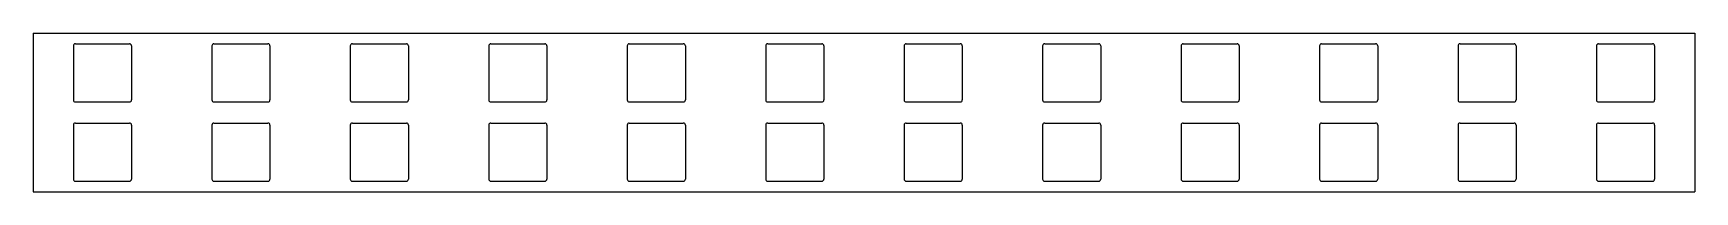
# Model space of a CAD drawing. Header units: millimetres. Extents: x 0 to 400, y -38 to 0.
import ezdxf

# ---------------------------------------------------------------- set-up
doc = ezdxf.new("R2010")
doc.units = ezdxf.units.MM

msp = doc.modelspace()

# ---------------------------------------------------------------- linework, layer by layer
for p, q in [((0, 0), (400.05, 0)), ((0, 0), (0, -38.1)), ((400.05, 0), (400.05, -38.1)), ((9.66875, -3.025), (9.66875, -16.025)), ((10.16875, -2.525), (23.16875, -2.525)), ((23.66875, -3.025), (23.66875, -16.025)), ((43.00625, -3.025), (43.00625, -16.025)), ((43.50625, -2.525), (56.50625, -2.525)), ((57.00625, -3.025), (57.00625, -16.025)), ((76.34375, -3.025), (76.34375, -16.025)), ((76.84375, -2.525), (89.84375, -2.525)), ((90.34375, -3.025), (90.34375, -16.025)), ((109.68125, -3.025), (109.68125, -16.025)), ((110.18125, -2.525), (123.18125, -2.525)), ((123.68125, -3.025), (123.68125, -16.025)), ((143.01875, -3.025), (143.01875, -16.025)), ((143.51875, -2.525), (156.51875, -2.525)), ((157.01875, -3.025), (157.01875, -16.025)), ((176.35625, -3.025), (176.35625, -16.025)), ((176.85625, -2.525), (189.85625, -2.525)), ((190.35625, -3.025), (190.35625, -16.025)), ((209.69375, -3.025), (209.69375, -16.025)), ((210.19375, -2.525), (223.19375, -2.525)), ((223.69375, -3.025), (223.69375, -16.025)), ((243.03125, -3.025), (243.03125, -16.025)), ((243.53125, -2.525), (256.53125, -2.525)), ((257.03125, -3.025), (257.03125, -16.025)), ((276.36875, -3.025), (276.36875, -16.025)), ((276.86875, -2.525), (289.86875, -2.525)), ((290.36875, -3.025), (290.36875, -16.025)), ((309.70625, -3.025), (309.70625, -16.025)), ((310.20625, -2.525), (323.20625, -2.525)), ((323.70625, -3.025), (323.70625, -16.025)), ((343.04375, -3.025), (343.04375, -16.025)), ((343.54375, -2.525), (356.54375, -2.525)), ((357.04375, -3.025), (357.04375, -16.025)), ((376.38125, -3.025), (376.38125, -16.025)), ((376.88125, -2.525), (389.88125, -2.525)), ((390.38125, -3.025), (390.38125, -16.025)), ((10.16875, -16.525), (23.16875, -16.525)), ((43.50625, -16.525), (56.50625, -16.525)), ((76.84375, -16.525), (89.84375, -16.525)), ((110.18125, -16.525), (123.18125, -16.525)), ((143.51875, -16.525), (156.51875, -16.525)), ((176.85625, -16.525), (189.85625, -16.525)), ((210.19375, -16.525), (223.19375, -16.525)), ((243.53125, -16.525), (256.53125, -16.525)), ((276.86875, -16.525), (289.86875, -16.525)), ((310.20625, -16.525), (323.20625, -16.525)), ((343.54375, -16.525), (356.54375, -16.525)), ((376.88125, -16.525), (389.88125, -16.525)), ((9.66875, -22.075), (9.66875, -35.075)), ((10.16875, -21.575), (23.16875, -21.575)), ((23.66875, -22.075), (23.66875, -35.075)), ((43.00625, -22.075), (43.00625, -35.075)), ((43.50625, -21.575), (56.50625, -21.575)), ((57.00625, -22.075), (57.00625, -35.075)), ((76.34375, -22.075), (76.34375, -35.075)), ((76.84375, -21.575), (89.84375, -21.575)), ((90.34375, -22.075), (90.34375, -35.075)), ((109.68125, -22.075), (109.68125, -35.075)), ((110.18125, -21.575), (123.18125, -21.575)), ((123.68125, -22.075), (123.68125, -35.075)), ((143.01875, -22.075), (143.01875, -35.075)), ((143.51875, -21.575), (156.51875, -21.575)), ((157.01875, -22.075), (157.01875, -35.075)), ((176.35625, -22.075), (176.35625, -35.075)), ((176.85625, -21.575), (189.85625, -21.575)), ((190.35625, -22.075), (190.35625, -35.075)), ((209.69375, -22.075), (209.69375, -35.075)), ((210.19375, -21.575), (223.19375, -21.575)), ((223.69375, -22.075), (223.69375, -35.075)), ((243.03125, -22.075), (243.03125, -35.075)), ((243.53125, -21.575), (256.53125, -21.575)), ((257.03125, -22.075), (257.03125, -35.075)), ((276.36875, -22.075), (276.36875, -35.075)), ((276.86875, -21.575), (289.86875, -21.575)), ((290.36875, -22.075), (290.36875, -35.075)), ((309.70625, -22.075), (309.70625, -35.075)), ((310.20625, -21.575), (323.20625, -21.575)), ((323.70625, -22.075), (323.70625, -35.075)), ((343.04375, -22.075), (343.04375, -35.075)), ((343.54375, -21.575), (356.54375, -21.575)), ((357.04375, -22.075), (357.04375, -35.075)), ((376.38125, -22.075), (376.38125, -35.075)), ((376.88125, -21.575), (389.88125, -21.575)), ((390.38125, -22.075), (390.38125, -35.075)), ((10.16875, -35.575), (23.16875, -35.575)), ((43.50625, -35.575), (56.50625, -35.575)), ((76.84375, -35.575), (89.84375, -35.575)), ((110.18125, -35.575), (123.18125, -35.575)), ((143.51875, -35.575), (156.51875, -35.575)), ((176.85625, -35.575), (189.85625, -35.575)), ((210.19375, -35.575), (223.19375, -35.575)), ((243.53125, -35.575), (256.53125, -35.575)), ((276.86875, -35.575), (289.86875, -35.575)), ((310.20625, -35.575), (323.20625, -35.575)), ((343.54375, -35.575), (356.54375, -35.575)), ((376.88125, -35.575), (389.88125, -35.575)), ((0, -38.1), (400.05, -38.1))]:
    msp.add_line(p, q)
for centre, start, end in [((10.16875, -3.025), 90, 180), ((23.16875, -3.025), 0, 90), ((43.50625, -3.025), 90, 180), ((56.50625, -3.025), 0, 90), ((76.84375, -3.025), 90, 180), ((89.84375, -3.025), 0, 90), ((110.18125, -3.025), 90, 180), ((123.18125, -3.025), 0, 90), ((143.51875, -3.025), 90, 180), ((156.51875, -3.025), 0, 90), ((176.85625, -3.025), 90, 180), ((189.85625, -3.025), 0, 90), ((210.19375, -3.025), 90, 180), ((223.19375, -3.025), 0, 90), ((243.53125, -3.025), 90, 180), ((256.53125, -3.025), 0, 90), ((276.86875, -3.025), 90, 180), ((289.86875, -3.025), 0, 90), ((310.20625, -3.025), 90, 180), ((323.20625, -3.025), 0, 90), ((343.54375, -3.025), 90, 180), ((356.54375, -3.025), 0, 90), ((376.88125, -3.025), 90, 180), ((389.88125, -3.025), 0, 90), ((10.16875, -16.025), 180, 270), ((23.16875, -16.025), 270, 360), ((43.50625, -16.025), 180, 270), ((56.50625, -16.025), 270, 360), ((76.84375, -16.025), 180, 270), ((89.84375, -16.025), 270, 360), ((110.18125, -16.025), 180, 270), ((123.18125, -16.025), 270, 360), ((143.51875, -16.025), 180, 270), ((156.51875, -16.025), 270, 360), ((176.85625, -16.025), 180, 270), ((189.85625, -16.025), 270, 360), ((210.19375, -16.025), 180, 270), ((223.19375, -16.025), 270, 360), ((243.53125, -16.025), 180, 270), ((256.53125, -16.025), 270, 360), ((276.86875, -16.025), 180, 270), ((289.86875, -16.025), 270, 360), ((310.20625, -16.025), 180, 270), ((323.20625, -16.025), 270, 360), ((343.54375, -16.025), 180, 270), ((356.54375, -16.025), 270, 360), ((376.88125, -16.025), 180, 270), ((389.88125, -16.025), 270, 360), ((10.16875, -22.075), 90, 180), ((23.16875, -22.075), 0, 90), ((43.50625, -22.075), 90, 180), ((56.50625, -22.075), 0, 90), ((76.84375, -22.075), 90, 180), ((89.84375, -22.075), 0, 90), ((110.18125, -22.075), 90, 180), ((123.18125, -22.075), 0, 90), ((143.51875, -22.075), 90, 180), ((156.51875, -22.075), 0, 90), ((176.85625, -22.075), 90, 180), ((189.85625, -22.075), 0, 90), ((210.19375, -22.075), 90, 180), ((223.19375, -22.075), 0, 90), ((243.53125, -22.075), 90, 180), ((256.53125, -22.075), 0, 90), ((276.86875, -22.075), 90, 180), ((289.86875, -22.075), 0, 90), ((310.20625, -22.075), 90, 180), ((323.20625, -22.075), 0, 90), ((343.54375, -22.075), 90, 180), ((356.54375, -22.075), 0, 90), ((376.88125, -22.075), 90, 180), ((389.88125, -22.075), 0, 90), ((10.16875, -35.075), 180, 270), ((23.16875, -35.075), 270, 360), ((43.50625, -35.075), 180, 270), ((56.50625, -35.075), 270, 360), ((76.84375, -35.075), 180, 270), ((89.84375, -35.075), 270, 360), ((110.18125, -35.075), 180, 270), ((123.18125, -35.075), 270, 360), ((143.51875, -35.075), 180, 270), ((156.51875, -35.075), 270, 360), ((176.85625, -35.075), 180, 270), ((189.85625, -35.075), 270, 360), ((210.19375, -35.075), 180, 270), ((223.19375, -35.075), 270, 360), ((243.53125, -35.075), 180, 270), ((256.53125, -35.075), 270, 360), ((276.86875, -35.075), 180, 270), ((289.86875, -35.075), 270, 360), ((310.20625, -35.075), 180, 270), ((323.20625, -35.075), 270, 360), ((343.54375, -35.075), 180, 270), ((356.54375, -35.075), 270, 360), ((376.88125, -35.075), 180, 270), ((389.88125, -35.075), 270, 360)]:
    msp.add_arc(centre, 0.5, start, end)

doc.saveas('drawing.dxf')
